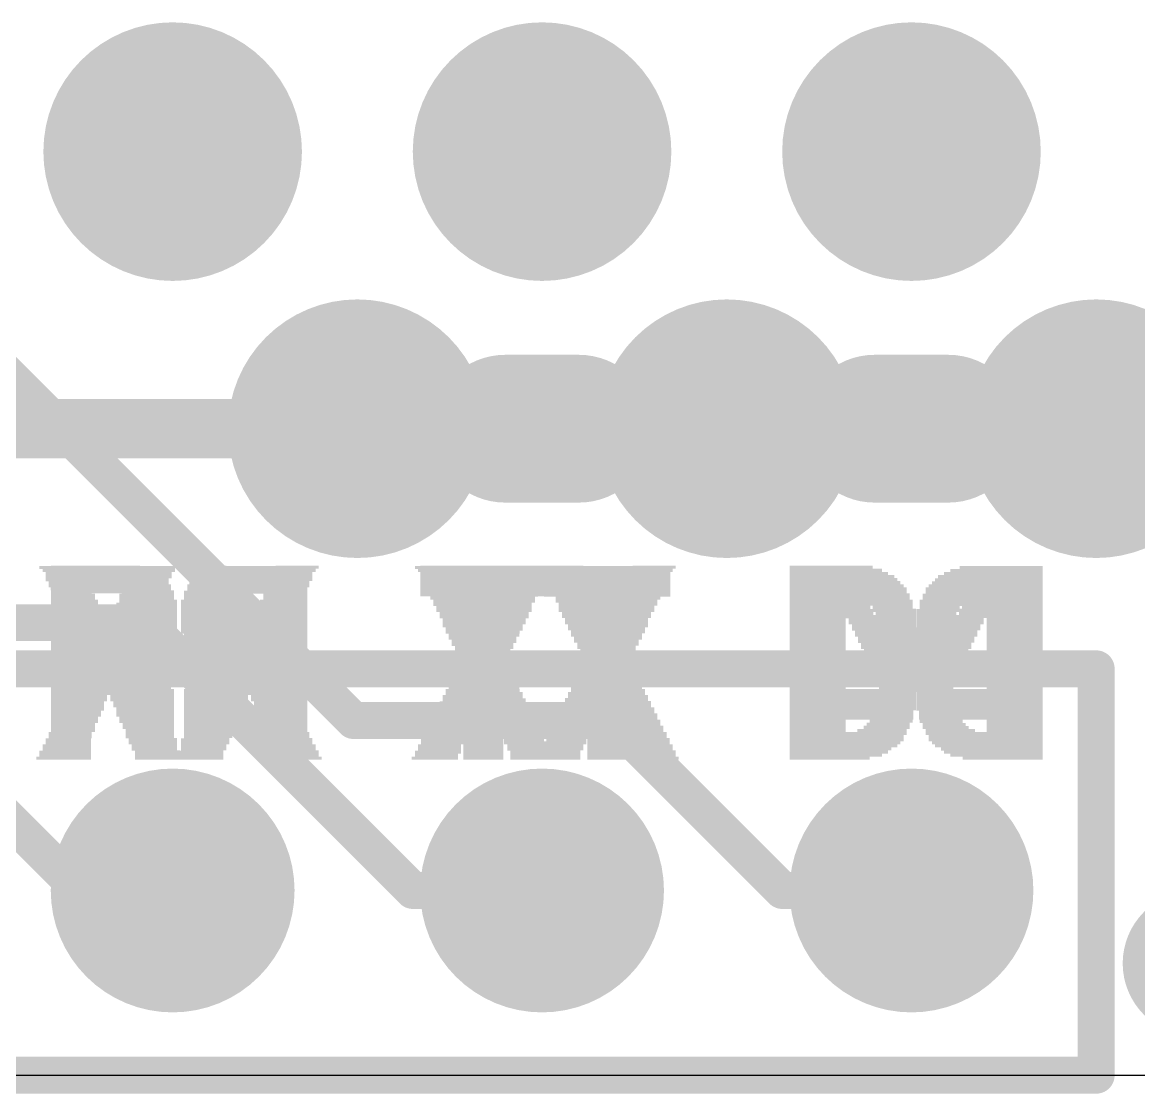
# Model space of a CAD drawing. Extents: x -0.1 to 50.8, y -0.1 to 23.
# Drawn here: x 38.34 to 46.01, y -0.13 to 7.24 of the extents above; entities that cross this region are included whole.
import ezdxf

# ---------------------------------------------------------------- set-up
doc = ezdxf.new("R2010")
doc.units = 0
for name, color, linetype in [('1', 12, 'CONTINUOUS'), ('16', 5, 'CONTINUOUS'), ('17', 110, 'CONTINUOUS'), ('18', 110, 'CONTINUOUS'), ('20', 53, 'CONTINUOUS'), ('200', 40, 'CONTINUOUS'), ('201', 6, 'CONTINUOUS'), ('21', 40, 'CONTINUOUS')]:
    doc.layers.add(name, color=color, linetype=linetype)

# ---------------------------------------------------------------- blocks, each defined once
blk = doc.blocks.new('ROUNDP')
at = {"const_width": 0.5}
blk.add_lwpolyline([(0, -0.25, 1), (0, 0.25, 1), (0, -0.25)], format="xyb", dxfattribs=at)
blk = doc.blocks.new('RECT')
blk.add_solid([(-0.5, -0.5), (0.5, -0.5), (-0.5, 0.5), (0.5, 0.5)])
blk = doc.blocks.new('PIE')
at = {"const_width": 0.5}
blk.add_lwpolyline([(0, -0.25, 1), (0, 0.25, 1), (0, -0.25)], format="xyb", dxfattribs=at)
blk = doc.blocks.new('ROUNDV')
at = {"const_width": 0.5}
blk.add_lwpolyline([(0, -0.25, 1), (0, 0.25, 1), (0, -0.25)], format="xyb", dxfattribs=at)

msp = doc.modelspace()

# ---------------------------------------------------------------- linework, layer by layer
at = {"layer": '1'}
for points, const_width in [([(40.64, 4.445), (38.0365, 4.445)], 0.4064), ([(45.72, 2.794), (38.1, 2.794)], 0.254), ([(45.72, 0), (45.72, 2.794)], 0.254), ([(0, 0), (45.72, 0)], 0.254)]:
    msp.add_lwpolyline(points, dxfattribs=dict(at, const_width=const_width))
for points, const_width in [([(40.64, 4.3434, 1), (40.64, 4.5466)], 0.2032), ([(45.7835, 2.794, 1), (45.6565, 2.794)], 0.127), ([(45.72, 2.7305, 1), (45.72, 2.8575)], 0.127), ([(45.72, -0.0635, 1), (45.72, 0.0635)], 0.127), ([(45.6565, 0, 1), (45.7835, 0)], 0.127)]:
    msp.add_lwpolyline(points, format="xyb", dxfattribs=dict(at, const_width=const_width))
at = {"layer": '16'}
for points, const_width in [([(40.6146, 2.4384), (38.1, 4.953)], 0.254), ([(43.18, 4.445), (40.64, 4.445)], 0.4064), ([(45.72, 4.445), (43.18, 4.445)], 0.4064), ([(37.2628, 3.1115), (39.1809, 3.1115)], 0.254), ([(39.1809, 3.1115), (41.0224, 1.27)], 0.254), ([(37.465, 2.54), (38.735, 1.27)], 0.254), ([(42.394, 2.4384), (40.6146, 2.4384)], 0.254), ([(43.5624, 1.27), (42.394, 2.4384)], 0.254), ([(38.735, 1.27), (39.37, 1.27)], 0.254), ([(41.0224, 1.27), (41.91, 1.27)], 0.254), ([(43.5624, 1.27), (44.45, 1.27)], 0.254)]:
    msp.add_lwpolyline(points, dxfattribs=dict(at, const_width=const_width))
for points, const_width in [([(40.64, 4.5466, 1), (40.64, 4.3434)], 0.2032), ([(43.18, 4.5466, 1), (43.18, 4.3434)], 0.2032), ([(43.18, 4.3434, 1), (43.18, 4.5466)], 0.2032), ([(45.72, 4.3434, 1), (45.72, 4.5466)], 0.2032), ([(39.2258, 3.1564, 1), (39.136, 3.0666)], 0.127), ([(39.1809, 3.048, 1), (39.1809, 3.175)], 0.127), ([(40.6146, 2.5019, 1), (40.6146, 2.3749)], 0.127), ([(40.5697, 2.3935, 1), (40.6595, 2.4833)], 0.127), ([(42.4389, 2.4833, 1), (42.3491, 2.3935)], 0.127), ([(42.394, 2.3749, 1), (42.394, 2.5019)], 0.127), ([(38.735, 1.3335, 1), (38.735, 1.2065)], 0.127), ([(39.37, 1.2065, 1), (39.37, 1.3335)], 0.127), ([(41.0224, 1.3335, 1), (41.0224, 1.2065)], 0.127), ([(41.91, 1.2065, 1), (41.91, 1.3335)], 0.127), ([(43.5624, 1.3335, 1), (43.5624, 1.2065)], 0.127), ([(44.45, 1.2065, 1), (44.45, 1.3335)], 0.127), ([(38.6901, 1.2251, 1), (38.7799, 1.3149)], 0.127), ([(40.9775, 1.2251, 1), (41.0673, 1.3149)], 0.127), ([(43.5175, 1.2251, 1), (43.6073, 1.3149)], 0.127)]:
    msp.add_lwpolyline(points, format="xyb", dxfattribs=dict(at, const_width=const_width))
at = {"layer": '20'}
msp.add_line((2.54, 0), (48.26, 0), dxfattribs=at)
at = {"layer": '21', "const_width": 1.016}
for points in [[(41.656, 4.445), (42.164, 4.445)], [(44.196, 4.445), (44.704, 4.445)]]:
    msp.add_lwpolyline(points, dxfattribs=at)
at = {"layer": '21', "const_width": 0.508}
for points in [[(41.656, 4.699, 1), (41.656, 4.191)], [(42.164, 4.191, 1), (42.164, 4.699)], [(44.196, 4.699, 1), (44.196, 4.191)], [(44.704, 4.191, 1), (44.704, 4.699)]]:
    msp.add_lwpolyline(points, format="xyb", dxfattribs=at)

# ---------------------------------------------------------------- block references
at = {"layer": '1'}
msp.add_blockref('PIE', (46.4022, 0.769), dxfattribs=at)
at = {"layer": '17', "xscale": 1.6764, "yscale": 1.6764, "rotation": 270}
for p in [(39.37, 1.27), (39.37, 1.27), (41.91, 1.27), (41.91, 1.27), (44.45, 1.27), (44.45, 1.27)]:
    msp.add_blockref('ROUNDP', p, dxfattribs=at)
at = {"layer": '18', "xscale": 1.778, "yscale": 1.778}
for p in [(39.37, 6.35), (39.37, 6.35), (41.91, 6.35), (41.91, 6.35), (44.45, 6.35), (44.45, 6.35), (40.64, 4.445), (40.64, 4.445), (43.18, 4.445), (43.18, 4.445), (45.72, 4.445), (45.72, 4.445)]:
    msp.add_blockref('ROUNDV', p, dxfattribs=at)
at = {"layer": '200', "yscale": 0.0212}
for p, xscale in [((38.8393, 3.4924), 0.6138), ((38.871, 3.4712), 0.6773), ((38.8922, 3.45), 0.7196), ((39.5907, 3.4924), 0.2963), ((39.5907, 3.4712), 0.2963), ((39.6118, 3.45), 0.2963), ((40.1939, 3.45), 0.2752), ((40.2045, 3.4712), 0.2963), ((40.2256, 3.4924), 0.2963), ((41.6332, 3.4924), 1.1218), ((41.6332, 3.4712), 1.1218), ((41.6438, 3.45), 1.143), ((42.6597, 3.4712), 0.2963), ((42.6491, 3.45), 0.2752), ((42.6809, 3.4924), 0.2963), ((43.8979, 3.4924), 0.5715), ((43.9508, 3.45), 0.6773), ((43.9297, 3.4712), 0.635), ((45.0726, 3.4712), 0.2963), ((45.0726, 3.45), 0.2963), ((38.9134, 3.4289), 0.762), ((38.9239, 3.4077), 0.7831), ((38.9345, 3.3865), 0.8043), ((39.6118, 3.4289), 0.2963), ((39.633, 3.4077), 0.2963), ((39.633, 3.3865), 0.2963), ((40.1727, 3.3865), 0.2752), ((40.1833, 3.4289), 0.2963), ((40.1833, 3.4077), 0.2963), ((41.6543, 3.4077), 1.1641), ((41.6543, 3.3865), 1.1641), ((41.6438, 3.4289), 1.143), ((42.6385, 3.4289), 0.2963), ((42.6385, 3.4077), 0.2963), ((42.628, 3.3865), 0.2752), ((43.972, 3.4289), 0.7196), ((43.9826, 3.4077), 0.7408), ((43.9932, 3.3865), 0.762), ((45.0514, 3.3865), 0.3387), ((45.062, 3.4289), 0.3175), ((45.062, 3.4077), 0.3175), ((38.9451, 3.3654), 0.8255), ((38.9451, 3.3442), 0.8255), ((38.9557, 3.323), 0.8466), ((38.67, 3.3019), 0.2752), ((39.1991, 3.3019), 0.3598), ((39.6436, 3.3654), 0.2752), ((39.6542, 3.3442), 0.2963), ((39.6647, 3.323), 0.2752), ((39.6753, 3.3019), 0.2963), ((40.1304, 3.3019), 0.2752), ((40.1621, 3.3654), 0.2963), ((40.1516, 3.3442), 0.2752), ((40.1516, 3.323), 0.2752), ((41.5062, 3.3654), 0.8678), ((41.5062, 3.3442), 0.8678), ((41.5062, 3.323), 0.8678), ((41.5062, 3.3019), 0.8678), ((42.0988, 3.3654), 0.2752), ((42.1094, 3.3442), 0.2963), ((42.12, 3.323), 0.2752), ((42.1306, 3.3019), 0.2963), ((42.5856, 3.3019), 0.2752), ((42.6068, 3.3442), 0.2752), ((42.6068, 3.323), 0.2752), ((42.6174, 3.3654), 0.2963), ((44.0037, 3.3654), 0.7831), ((44.0143, 3.3442), 0.8043), ((44.0143, 3.323), 0.8043), ((43.7497, 3.3019), 0.2752), ((44.2577, 3.3019), 0.3598), ((45.0303, 3.323), 0.381), ((45.0303, 3.3019), 0.381), ((45.0409, 3.3442), 0.3598), ((45.0514, 3.3654), 0.3387), ((38.67, 3.2807), 0.2752), ((38.67, 3.2595), 0.2752), ((38.67, 3.2384), 0.2752), ((38.67, 3.2172), 0.2752), ((39.2308, 3.2807), 0.2963), ((39.252, 3.2595), 0.2963), ((39.2626, 3.2384), 0.2752), ((39.2626, 3.2172), 0.2752), ((39.6859, 3.2807), 0.2752), ((39.6859, 3.2595), 0.2752), ((39.7071, 3.2384), 0.2752), ((39.7071, 3.2172), 0.2752), ((40.1092, 3.2595), 0.2752), ((40.1092, 3.2384), 0.2752), ((40.0986, 3.2172), 0.254), ((40.1304, 3.2807), 0.2752), ((41.5062, 3.2807), 0.2752), ((41.5062, 3.2595), 0.2752), ((41.5062, 3.2384), 0.2752), ((41.5062, 3.2172), 0.2752), ((42.1412, 3.2807), 0.2752), ((42.1412, 3.2595), 0.2752), ((42.1623, 3.2384), 0.2752), ((42.1623, 3.2172), 0.2752), ((42.5645, 3.2595), 0.2752), ((42.5645, 3.2384), 0.2752), ((42.5539, 3.2172), 0.254), ((42.5856, 3.2807), 0.2752), ((43.7497, 3.2807), 0.2752), ((43.7497, 3.2595), 0.2752), ((43.7497, 3.2384), 0.2752), ((43.7497, 3.2172), 0.2752), ((44.2789, 3.2807), 0.3175), ((44.3001, 3.2595), 0.3175), ((44.3106, 3.2384), 0.2963), ((44.3212, 3.2172), 0.2752), ((45.0091, 3.2384), 0.4233), ((45.0091, 3.2172), 0.4233), ((45.0197, 3.2807), 0.4022), ((45.0197, 3.2595), 0.4022), ((38.67, 3.196), 0.2752), ((38.67, 3.1749), 0.2752), ((38.67, 3.1537), 0.2752), ((39.2732, 3.196), 0.254), ((39.2732, 3.1749), 0.254), ((39.2732, 3.1537), 0.254), ((39.7177, 3.196), 0.2963), ((39.7282, 3.1749), 0.2752), ((39.7282, 3.1537), 0.2752), ((40.0669, 3.1537), 0.2752), ((40.0881, 3.196), 0.2752), ((40.0775, 3.1749), 0.254), ((41.5062, 3.196), 0.2752), ((41.5062, 3.1749), 0.2752), ((41.5062, 3.1537), 0.2752), ((42.1729, 3.196), 0.2963), ((42.1835, 3.1749), 0.2752), ((42.1835, 3.1537), 0.2752), ((42.5221, 3.1537), 0.2752), ((42.5433, 3.196), 0.2752), ((42.5327, 3.1749), 0.254), ((43.7497, 3.196), 0.2752), ((43.7497, 3.1749), 0.2752), ((43.7497, 3.1537), 0.2752), ((44.3318, 3.196), 0.2963), ((44.3424, 3.1749), 0.2752), ((44.3424, 3.1537), 0.2752), ((44.988, 3.1537), 0.4656), ((44.9985, 3.196), 0.4445), ((44.9985, 3.1749), 0.4445), ((38.67, 3.1325), 0.2752), ((38.67, 3.1114), 0.2752), ((38.67, 3.0902), 0.2752), ((38.67, 3.069), 0.2752), ((39.2732, 3.1325), 0.254), ((39.2732, 3.1114), 0.254), ((39.2732, 3.0902), 0.254), ((39.2732, 3.069), 0.254), ((39.7494, 3.1325), 0.2752), ((39.7494, 3.1114), 0.2752), ((39.76, 3.0902), 0.254), ((39.8976, 3.069), 0.5291), ((40.0457, 3.0902), 0.2752), ((40.0563, 3.1325), 0.254), ((40.0563, 3.1114), 0.254), ((41.5062, 3.1325), 0.2752), ((41.5062, 3.1114), 0.2752), ((41.5062, 3.0902), 0.2752), ((41.5062, 3.069), 0.2752), ((42.2046, 3.1325), 0.2752), ((42.2046, 3.1114), 0.2752), ((42.2152, 3.0902), 0.254), ((42.3528, 3.069), 0.5291), ((42.501, 3.0902), 0.2752), ((42.5115, 3.1325), 0.254), ((42.5115, 3.1114), 0.254), ((43.7497, 3.1325), 0.2752), ((43.7497, 3.1114), 0.2752), ((43.7497, 3.0902), 0.2752), ((43.7497, 3.069), 0.2752), ((44.3424, 3.1325), 0.2752), ((44.3424, 3.1114), 0.2752), ((44.3424, 3.0902), 0.2752), ((44.3636, 3.069), 0.2752), ((44.8186, 3.069), 0.2117), ((44.8398, 3.1114), 0.2117), ((44.8292, 3.0902), 0.1905), ((44.8504, 3.1325), 0.1905), ((45.0938, 3.1325), 0.254), ((45.0938, 3.1114), 0.254), ((45.0938, 3.0902), 0.254), ((45.0938, 3.069), 0.254), ((38.67, 3.0479), 0.2752), ((38.67, 3.0267), 0.2752), ((38.67, 3.0055), 0.2752), ((38.67, 2.9844), 0.2752), ((39.2414, 2.9844), 0.2752), ((39.252, 3.0267), 0.254), ((39.252, 3.0055), 0.254), ((39.2732, 3.0479), 0.254), ((39.9082, 3.0479), 0.508), ((39.8976, 3.0267), 0.4868), ((39.8976, 2.9844), 0.4445), ((39.9082, 3.0055), 0.4656), ((41.5062, 3.0479), 0.2752), ((41.5062, 3.0267), 0.2752), ((41.5062, 3.0055), 0.2752), ((41.5062, 2.9844), 0.2752), ((42.3634, 3.0479), 0.508), ((42.3528, 3.0267), 0.4868), ((42.3528, 2.9844), 0.4445), ((42.3634, 3.0055), 0.4656), ((43.7497, 3.0479), 0.2752), ((43.7497, 3.0267), 0.2752), ((43.7497, 3.0055), 0.2752), ((43.7497, 2.9844), 0.2752), ((44.3636, 3.0479), 0.2752), ((44.3636, 3.0267), 0.2752), ((44.3636, 3.0055), 0.2752), ((44.3636, 2.9844), 0.2752), ((44.7763, 3.0055), 0.2117), ((44.7763, 2.9844), 0.2117), ((44.7975, 3.0267), 0.2117), ((44.808, 3.0479), 0.1905), ((45.0938, 3.0479), 0.254), ((45.0938, 3.0267), 0.254), ((45.0938, 3.0055), 0.254), ((45.0938, 2.9844), 0.254), ((38.67, 2.9632), 0.2752), ((38.67, 2.942), 0.2752), ((38.67, 2.9209), 0.2752), ((39.1779, 2.9209), 0.3175), ((39.2097, 2.942), 0.2963), ((39.2308, 2.9632), 0.254), ((39.8976, 2.942), 0.4022), ((39.9082, 2.9632), 0.4233), ((39.9082, 2.9209), 0.381), ((41.5062, 2.9632), 0.2752), ((41.5062, 2.942), 0.2752), ((41.5062, 2.9209), 0.2752), ((42.3634, 2.9632), 0.4233), ((42.3528, 2.942), 0.4022), ((42.3634, 2.9209), 0.381), ((43.7497, 2.9632), 0.2752), ((43.7497, 2.942), 0.2752), ((43.7497, 2.9209), 0.2752), ((44.3636, 2.9632), 0.2752), ((44.3636, 2.942), 0.2752), ((44.3636, 2.9209), 0.2752), ((44.734, 2.9209), 0.2117), ((44.7551, 2.9632), 0.2117), ((44.7551, 2.942), 0.2117), ((45.0938, 2.9632), 0.254), ((45.0938, 2.942), 0.254), ((45.0938, 2.9209), 0.254), ((38.9239, 2.8997), 0.7831), ((38.9134, 2.8786), 0.762), ((38.9028, 2.8574), 0.7408), ((38.8816, 2.8362), 0.6985), ((39.8976, 2.8997), 0.3598), ((39.8976, 2.8786), 0.3598), ((39.8976, 2.8574), 0.3175), ((39.8976, 2.8362), 0.3175), ((41.5062, 2.8997), 0.2752), ((41.5062, 2.8786), 0.2752), ((41.5062, 2.8574), 0.2752), ((41.5062, 2.8362), 0.2752), ((42.3528, 2.8997), 0.3598), ((42.3528, 2.8786), 0.3598), ((42.3528, 2.8574), 0.3175), ((42.3528, 2.8362), 0.3175), ((43.7497, 2.8997), 0.2752), ((43.7497, 2.8786), 0.2752), ((43.7497, 2.8574), 0.2752), ((43.7497, 2.8362), 0.2752), ((44.3636, 2.8997), 0.2752), ((44.3636, 2.8786), 0.2752), ((44.3636, 2.8574), 0.2752), ((44.3636, 2.8362), 0.2752), ((44.6916, 2.8362), 0.2117), ((44.7128, 2.8786), 0.2117), ((44.7128, 2.8574), 0.2117), ((44.734, 2.8997), 0.2117), ((45.0938, 2.8997), 0.254), ((45.0938, 2.8786), 0.254), ((45.0938, 2.8574), 0.254), ((45.0938, 2.8362), 0.254), ((38.8604, 2.8151), 0.6561), ((38.8922, 2.7939), 0.7196), ((38.9134, 2.7727), 0.762), ((39.8976, 2.7939), 0.3598), ((39.9082, 2.7727), 0.381), ((39.9082, 2.8151), 0.3387), ((41.5062, 2.8151), 0.2752), ((41.5062, 2.7939), 0.2752), ((41.5062, 2.7727), 0.2752), ((42.3528, 2.7939), 0.3598), ((42.3634, 2.7727), 0.381), ((42.3634, 2.8151), 0.3387), ((43.7497, 2.8151), 0.2752), ((43.7497, 2.7939), 0.2752), ((43.7497, 2.7727), 0.2752), ((44.3636, 2.8151), 0.2752), ((44.3636, 2.7939), 0.2752), ((44.3636, 2.7727), 0.2752), ((44.6705, 2.7939), 0.2117), ((44.6705, 2.7727), 0.2117), ((44.6916, 2.8151), 0.2117), ((45.0938, 2.8151), 0.254), ((45.0938, 2.7939), 0.254), ((45.0938, 2.7727), 0.254), ((38.9239, 2.7516), 0.7831), ((38.9345, 2.7304), 0.8043), ((38.67, 2.7092), 0.2752), ((38.67, 2.6881), 0.2752), ((39.1991, 2.7092), 0.3175), ((39.2097, 2.6881), 0.2963), ((39.8976, 2.7092), 0.4445), ((39.9082, 2.6881), 0.4656), ((39.8976, 2.7516), 0.4022), ((39.9082, 2.7304), 0.4233), ((41.5062, 2.7516), 0.2752), ((41.5062, 2.7304), 0.2752), ((41.5062, 2.7092), 0.2752), ((41.5062, 2.6881), 0.2752), ((42.3528, 2.7092), 0.4445), ((42.3634, 2.6881), 0.4656), ((42.3528, 2.7516), 0.4022), ((42.3634, 2.7304), 0.4233), ((43.7497, 2.7516), 0.2752), ((43.7497, 2.7304), 0.2752), ((43.7497, 2.7092), 0.2752), ((43.7497, 2.6881), 0.2752), ((44.3636, 2.7516), 0.2752), ((44.3636, 2.7304), 0.2752), ((44.3636, 2.7092), 0.2752), ((44.4694, 2.6881), 0.4868), ((44.6281, 2.7092), 0.2117), ((44.6493, 2.7516), 0.2117), ((44.6387, 2.7304), 0.1905), ((45.0938, 2.7516), 0.254), ((45.0938, 2.7304), 0.254), ((45.0938, 2.7092), 0.254), ((45.0938, 2.6881), 0.254), ((38.67, 2.6669), 0.2752), ((38.67, 2.6457), 0.2752), ((38.67, 2.6246), 0.2752), ((38.67, 2.6034), 0.2752), ((39.2203, 2.6669), 0.2752), ((39.2414, 2.6457), 0.2752), ((39.2414, 2.6246), 0.2752), ((39.252, 2.6034), 0.254), ((39.8976, 2.6246), 0.5291), ((39.76, 2.6034), 0.254), ((39.8976, 2.6669), 0.4868), ((39.9082, 2.6457), 0.508), ((40.0457, 2.6034), 0.2752), ((41.5062, 2.6669), 0.2752), ((41.5062, 2.6457), 0.2752), ((41.5062, 2.6246), 0.2752), ((41.5062, 2.6034), 0.2752), ((42.2152, 2.6034), 0.254), ((42.3528, 2.6246), 0.5291), ((42.3528, 2.6669), 0.4868), ((42.3634, 2.6457), 0.508), ((42.501, 2.6034), 0.2752), ((43.7497, 2.6669), 0.2752), ((43.7497, 2.6457), 0.2752), ((43.7497, 2.6246), 0.2752), ((43.7497, 2.6034), 0.2752), ((44.4694, 2.6669), 0.4868), ((44.7869, 2.6457), 1.1218), ((44.353, 2.6246), 0.254), ((44.353, 2.6034), 0.254), ((44.9245, 2.6246), 0.8466), ((44.9245, 2.6034), 0.8466), ((45.0938, 2.6669), 0.254), ((38.67, 2.5822), 0.2752), ((38.67, 2.5611), 0.2752), ((38.67, 2.5399), 0.2752), ((39.252, 2.5822), 0.254), ((39.252, 2.5611), 0.254), ((39.252, 2.5399), 0.254), ((39.7282, 2.5399), 0.2752), ((39.7494, 2.5822), 0.2752), ((39.7388, 2.5611), 0.254), ((40.0457, 2.5822), 0.2752), ((40.0669, 2.5611), 0.2752), ((40.0669, 2.5399), 0.2752), ((41.5062, 2.5822), 0.2752), ((41.5062, 2.5611), 0.2752), ((41.5062, 2.5399), 0.2752), ((42.1835, 2.5399), 0.2752), ((42.2046, 2.5822), 0.2752), ((42.1941, 2.5611), 0.254), ((42.501, 2.5822), 0.2752), ((42.5221, 2.5611), 0.2752), ((42.5221, 2.5399), 0.2752), ((43.7497, 2.5822), 0.2752), ((43.7497, 2.5611), 0.2752), ((43.7497, 2.5399), 0.2752), ((44.3424, 2.5822), 0.2752), ((44.3424, 2.5611), 0.2752), ((44.3424, 2.5399), 0.2752), ((44.9245, 2.5822), 0.8466), ((44.9245, 2.5611), 0.8466), ((44.9245, 2.5399), 0.8466), ((38.67, 2.5187), 0.2752), ((38.67, 2.4976), 0.2752), ((38.67, 2.4764), 0.2752), ((38.67, 2.4552), 0.2752), ((39.252, 2.5187), 0.254), ((39.252, 2.4976), 0.254), ((39.252, 2.4764), 0.254), ((39.252, 2.4552), 0.254), ((39.6859, 2.4552), 0.2752), ((39.7071, 2.4976), 0.2752), ((39.7071, 2.4764), 0.2752), ((39.7177, 2.5187), 0.254), ((40.0775, 2.5187), 0.2963), ((40.0986, 2.4764), 0.2963), ((40.0881, 2.4976), 0.2752), ((40.1092, 2.4552), 0.2752), ((41.5062, 2.5187), 0.2752), ((41.5062, 2.4976), 0.2752), ((41.5062, 2.4764), 0.2752), ((41.5062, 2.4552), 0.2752), ((42.1412, 2.4552), 0.2752), ((42.1623, 2.4976), 0.2752), ((42.1623, 2.4764), 0.2752), ((42.1729, 2.5187), 0.254), ((42.5327, 2.5187), 0.2963), ((42.5433, 2.4976), 0.2752), ((42.5539, 2.4764), 0.2963), ((42.5645, 2.4552), 0.2752), ((43.7497, 2.5187), 0.2752), ((43.7497, 2.4976), 0.2752), ((43.7497, 2.4764), 0.2752), ((43.7497, 2.4552), 0.2752), ((44.3212, 2.4764), 0.2752), ((44.3212, 2.4552), 0.2752), ((44.3424, 2.5187), 0.2752), ((44.3318, 2.4976), 0.254), ((44.9245, 2.5187), 0.8466), ((44.9245, 2.4976), 0.8466), ((44.9245, 2.4764), 0.8466), ((44.9245, 2.4552), 0.8466), ((38.67, 2.4341), 0.2752), ((38.67, 2.4129), 0.2752), ((38.67, 2.3917), 0.2752), ((38.67, 2.3706), 0.2752), ((39.252, 2.4341), 0.254), ((39.252, 2.4129), 0.254), ((39.252, 2.3917), 0.254), ((39.252, 2.3706), 0.254), ((39.6436, 2.3706), 0.2752), ((39.6647, 2.4129), 0.2752), ((39.6647, 2.3917), 0.2752), ((39.6859, 2.4341), 0.2752), ((40.1198, 2.4341), 0.2963), ((40.1304, 2.4129), 0.2752), ((40.141, 2.3917), 0.2963), ((40.141, 2.3706), 0.2963), ((41.5062, 2.4341), 0.2752), ((41.5062, 2.4129), 0.2752), ((41.5062, 2.3917), 0.2752), ((41.5062, 2.3706), 0.2752), ((42.0988, 2.3706), 0.2752), ((42.12, 2.4129), 0.2752), ((42.12, 2.3917), 0.2752), ((42.1412, 2.4341), 0.2752), ((42.575, 2.4341), 0.2963), ((42.5856, 2.4129), 0.2752), ((42.5962, 2.3917), 0.2963), ((42.5962, 2.3706), 0.2963), ((43.7497, 2.4341), 0.2752), ((43.7497, 2.4129), 0.2752), ((43.7497, 2.3917), 0.2752), ((43.7497, 2.3706), 0.2752), ((44.2471, 2.3706), 0.3387), ((44.2789, 2.3917), 0.3175), ((44.2895, 2.4129), 0.2963), ((44.3106, 2.4341), 0.2963), ((45.0938, 2.4341), 0.254), ((45.0938, 2.4129), 0.254), ((45.0938, 2.3917), 0.254), ((45.0938, 2.3706), 0.254), ((38.67, 2.3494), 0.2752), ((38.67, 2.3282), 0.2752), ((38.67, 2.3071), 0.2752), ((39.252, 2.3494), 0.254), ((39.252, 2.3282), 0.254), ((39.2626, 2.3071), 0.2752), ((39.6224, 2.3071), 0.2752), ((39.633, 2.3282), 0.2963), ((39.6436, 2.3494), 0.2752), ((40.1621, 2.3494), 0.2963), ((40.1621, 2.3282), 0.2963), ((40.1833, 2.3071), 0.2963), ((41.5062, 2.3494), 0.2752), ((41.5062, 2.3282), 0.2752), ((41.5062, 2.3071), 0.2752), ((42.0882, 2.3282), 0.2963), ((42.0777, 2.3071), 0.2752), ((42.0988, 2.3494), 0.2752), ((42.6174, 2.3494), 0.2963), ((42.6174, 2.3282), 0.2963), ((42.6385, 2.3071), 0.2963), ((44.0143, 2.3494), 0.8043), ((44.0037, 2.3282), 0.7831), ((44.0037, 2.3071), 0.7831), ((45.0938, 2.3494), 0.254), ((45.0938, 2.3282), 0.254), ((45.0938, 2.3071), 0.254), ((38.67, 2.2859), 0.2752), ((38.67, 2.2647), 0.2752), ((38.67, 2.2436), 0.2752), ((38.67, 2.2224), 0.2752), ((39.2626, 2.2859), 0.2752), ((39.2626, 2.2647), 0.2752), ((39.2732, 2.2436), 0.254), ((39.2838, 2.2224), 0.2752), ((39.5907, 2.2436), 0.2963), ((39.5801, 2.2224), 0.2752), ((39.6118, 2.2859), 0.2963), ((39.6013, 2.2647), 0.2752), ((40.1833, 2.2859), 0.2963), ((40.2045, 2.2647), 0.2963), ((40.2045, 2.2436), 0.2963), ((40.2151, 2.2224), 0.3175), ((41.5062, 2.2859), 0.2752), ((41.5062, 2.2647), 0.2752), ((41.5062, 2.2436), 0.2752), ((41.5062, 2.2224), 0.2752), ((42.0353, 2.2224), 0.2752), ((42.0459, 2.2436), 0.2963), ((42.0565, 2.2647), 0.2752), ((42.0671, 2.2859), 0.2963), ((42.6385, 2.2859), 0.2963), ((42.6597, 2.2647), 0.2963), ((42.6597, 2.2436), 0.2963), ((42.6703, 2.2224), 0.3175), ((43.9614, 2.2436), 0.6985), ((43.9508, 2.2224), 0.6773), ((43.9932, 2.2859), 0.762), ((43.9826, 2.2647), 0.7408), ((45.0938, 2.2859), 0.254), ((45.0938, 2.2647), 0.254), ((45.0938, 2.2436), 0.254), ((45.0938, 2.2224), 0.254), ((38.67, 2.2012), 0.2752), ((38.67, 2.1801), 0.2752), ((39.4319, 2.2012), 0.5715), ((39.4425, 2.1801), 0.5503), ((40.2256, 2.2012), 0.2963), ((40.2362, 2.1801), 0.3175), ((41.5062, 2.2012), 0.2752), ((41.5062, 2.1801), 0.2752), ((42.0247, 2.2012), 0.2963), ((42.0247, 2.1801), 0.2963), ((42.6809, 2.2012), 0.2963), ((42.6915, 2.1801), 0.3175), ((43.8873, 2.1801), 0.5503), ((43.9297, 2.2012), 0.635), ((45.0938, 2.2012), 0.254), ((45.0938, 2.1801), 0.254)]:
    msp.add_blockref('RECT', p, dxfattribs=dict(at, xscale=xscale))
at = {"layer": '201', "yscale": 0.0212, "rotation": 180}
for p, xscale in [((43.1831, 4.7818), 5.0991), ((43.1831, 4.7606), 5.0991), ((43.1831, 4.7394), 5.0991), ((43.1831, 4.7183), 5.0991), ((43.1831, 4.6971), 5.0991), ((43.1831, 4.676), 5.0991), ((43.1831, 4.6548), 5.0991), ((43.1831, 4.6336), 5.0991), ((43.1831, 4.6125), 5.0991), ((43.1831, 4.5913), 5.0991), ((43.1831, 4.5702), 5.0991), ((43.1831, 4.549), 5.0991), ((43.1831, 4.5279), 5.0991), ((43.1831, 4.5067), 5.0991), ((43.1831, 4.4855), 5.0991), ((43.1831, 4.4644), 5.0991), ((43.1831, 4.4432), 5.0991), ((43.1831, 4.4221), 5.0991), ((43.1831, 4.4009), 5.0991), ((43.1831, 4.3797), 5.0991), ((43.1831, 4.3586), 5.0991), ((43.1831, 4.3374), 5.0991), ((43.1831, 4.3163), 5.0991), ((43.1831, 4.2951), 5.0991), ((43.1831, 4.274), 5.0991), ((43.1831, 4.2528), 5.0991), ((43.1831, 4.2316), 5.0991), ((43.1831, 4.2105), 5.0991), ((43.1831, 4.1893), 5.0991), ((43.1831, 4.1682), 5.0991), ((43.1831, 4.147), 5.0991), ((43.1831, 4.1258), 5.0991), ((43.1831, 4.1047), 5.0991), ((43.1831, 4.0835), 5.0991), ((43.1831, 4.0624), 5.0991), ((38.6023, 3.4911), 0.2962), ((38.6235, 3.4699), 0.2962), ((38.634, 3.4488), 0.2751), ((39.2159, 3.4488), 0.2962), ((39.237, 3.4911), 0.2962), ((39.237, 3.4699), 0.2962), ((39.9353, 3.4488), 0.7194), ((39.9564, 3.4699), 0.6771), ((39.9882, 3.4911), 0.6136), ((41.1836, 3.4911), 0.2962), ((41.2048, 3.4699), 0.2962), ((41.2153, 3.4488), 0.2751), ((42.2204, 3.4488), 1.1425), ((42.2309, 3.4911), 1.1214), ((42.2309, 3.4699), 1.1214), ((43.8919, 3.4699), 0.2962), ((43.8919, 3.4488), 0.2962), ((45.0132, 3.4488), 0.6771), ((45.0344, 3.4699), 0.6347), ((45.0661, 3.4911), 0.5713), ((38.6446, 3.4276), 0.2962), ((38.6446, 3.4065), 0.2962), ((38.6552, 3.3853), 0.2751), ((39.1947, 3.4065), 0.2962), ((39.1947, 3.3853), 0.2962), ((39.2159, 3.4276), 0.2962), ((39.8929, 3.3853), 0.804), ((39.9035, 3.4065), 0.7829), ((39.9141, 3.4276), 0.7617), ((41.2259, 3.4276), 0.2962), ((41.2259, 3.4065), 0.2962), ((41.2365, 3.3853), 0.2751), ((42.2098, 3.4065), 1.1637), ((42.2098, 3.3853), 1.1637), ((42.2204, 3.4276), 1.1425), ((43.9024, 3.4276), 0.3174), ((43.9024, 3.4065), 0.3174), ((43.913, 3.3853), 0.3385), ((44.9709, 3.3853), 0.7617), ((44.9815, 3.4065), 0.7405), ((44.9921, 3.4276), 0.7194), ((38.6658, 3.3642), 0.2962), ((38.6764, 3.343), 0.2751), ((38.6764, 3.3218), 0.2751), ((38.6975, 3.3007), 0.2751), ((39.1524, 3.3007), 0.2962), ((39.163, 3.3218), 0.2751), ((39.1736, 3.343), 0.2962), ((39.1841, 3.3642), 0.2751), ((39.8718, 3.3218), 0.8463), ((39.6285, 3.3007), 0.3597), ((39.8824, 3.3642), 0.8252), ((39.8824, 3.343), 0.8252), ((40.1574, 3.3007), 0.2751), ((41.2471, 3.3642), 0.2962), ((41.2577, 3.343), 0.2751), ((41.2577, 3.3218), 0.2751), ((41.2788, 3.3007), 0.2751), ((41.7337, 3.3007), 0.2962), ((41.7549, 3.343), 0.2962), ((41.7443, 3.3218), 0.2751), ((41.7655, 3.3642), 0.2751), ((42.3579, 3.3642), 0.8675), ((42.3579, 3.343), 0.8675), ((42.3579, 3.3218), 0.8675), ((42.3579, 3.3007), 0.8675), ((43.913, 3.3642), 0.3385), ((43.9236, 3.343), 0.3597), ((43.9342, 3.3218), 0.3808), ((43.9342, 3.3007), 0.3808), ((44.7064, 3.3007), 0.3597), ((44.9498, 3.343), 0.804), ((44.9498, 3.3218), 0.804), ((44.9603, 3.3642), 0.7829), ((45.2142, 3.3007), 0.2751), ((38.6975, 3.2795), 0.2751), ((38.7187, 3.2584), 0.2751), ((38.7187, 3.2372), 0.2751), ((38.7292, 3.216), 0.2539), ((39.1207, 3.2372), 0.2751), ((39.1207, 3.216), 0.2751), ((39.1418, 3.2795), 0.2751), ((39.1418, 3.2584), 0.2751), ((39.5756, 3.2584), 0.2962), ((39.565, 3.2372), 0.2751), ((39.565, 3.216), 0.2751), ((39.5967, 3.2795), 0.2962), ((40.1574, 3.2795), 0.2751), ((40.1574, 3.2584), 0.2751), ((40.1574, 3.2372), 0.2751), ((40.1574, 3.216), 0.2751), ((41.2788, 3.2795), 0.2751), ((41.3, 3.2584), 0.2751), ((41.3, 3.2372), 0.2751), ((41.3105, 3.216), 0.2539), ((41.702, 3.2372), 0.2751), ((41.702, 3.216), 0.2751), ((41.7231, 3.2795), 0.2751), ((41.7231, 3.2584), 0.2751), ((42.3579, 3.2795), 0.2751), ((42.3579, 3.2584), 0.2751), ((42.3579, 3.2372), 0.2751), ((42.3579, 3.216), 0.2751), ((43.9447, 3.2795), 0.402), ((43.9447, 3.2584), 0.402), ((43.9553, 3.2372), 0.4232), ((43.9553, 3.216), 0.4232), ((44.6641, 3.2584), 0.3174), ((44.6535, 3.2372), 0.2962), ((44.643, 3.216), 0.2751), ((44.6853, 3.2795), 0.3174), ((45.2142, 3.2795), 0.2751), ((45.2142, 3.2584), 0.2751), ((45.2142, 3.2372), 0.2751), ((45.2142, 3.216), 0.2751), ((38.7398, 3.1949), 0.2751), ((38.7504, 3.1737), 0.2539), ((38.761, 3.1526), 0.2751), ((39.1101, 3.1949), 0.2962), ((39.0995, 3.1737), 0.2751), ((39.0995, 3.1526), 0.2751), ((39.5544, 3.1949), 0.2539), ((39.5544, 3.1737), 0.2539), ((39.5544, 3.1526), 0.2539), ((40.1574, 3.1949), 0.2751), ((40.1574, 3.1737), 0.2751), ((40.1574, 3.1526), 0.2751), ((41.3211, 3.1949), 0.2751), ((41.3317, 3.1737), 0.2539), ((41.3423, 3.1526), 0.2751), ((41.6914, 3.1949), 0.2962), ((41.6808, 3.1737), 0.2751), ((41.6808, 3.1526), 0.2751), ((42.3579, 3.1949), 0.2751), ((42.3579, 3.1737), 0.2751), ((42.3579, 3.1526), 0.2751), ((43.9659, 3.1949), 0.4443), ((43.9659, 3.1737), 0.4443), ((43.9765, 3.1526), 0.4655), ((44.6324, 3.1949), 0.2962), ((44.6218, 3.1737), 0.2751), ((44.6218, 3.1526), 0.2751), ((45.2142, 3.1949), 0.2751), ((45.2142, 3.1737), 0.2751), ((45.2142, 3.1526), 0.2751), ((38.7716, 3.1314), 0.2539), ((38.7716, 3.1103), 0.2539), ((38.7821, 3.0891), 0.2751), ((38.9303, 3.0679), 0.529), ((39.0678, 3.0891), 0.2539), ((39.0784, 3.1314), 0.2751), ((39.0784, 3.1103), 0.2751), ((39.5544, 3.1314), 0.2539), ((39.5544, 3.1103), 0.2539), ((39.5544, 3.0891), 0.2539), ((39.5544, 3.0679), 0.2539), ((40.1574, 3.1314), 0.2751), ((40.1574, 3.1103), 0.2751), ((40.1574, 3.0891), 0.2751), ((40.1574, 3.0679), 0.2751), ((41.3529, 3.1314), 0.2539), ((41.3529, 3.1103), 0.2539), ((41.3634, 3.0891), 0.2751), ((41.5115, 3.0679), 0.529), ((41.6491, 3.0891), 0.2539), ((41.6597, 3.1314), 0.2751), ((41.6597, 3.1103), 0.2751), ((42.3579, 3.1314), 0.2751), ((42.3579, 3.1103), 0.2751), ((42.3579, 3.0891), 0.2751), ((42.3579, 3.0679), 0.2751), ((43.8707, 3.1314), 0.2539), ((43.8707, 3.1103), 0.2539), ((43.8707, 3.0891), 0.2539), ((43.8707, 3.0679), 0.2539), ((44.114, 3.1314), 0.1904), ((44.1246, 3.1103), 0.2116), ((44.1457, 3.0679), 0.2116), ((44.1352, 3.0891), 0.1904), ((44.6006, 3.0679), 0.2751), ((44.6218, 3.1314), 0.2751), ((44.6218, 3.1103), 0.2751), ((44.6218, 3.0891), 0.2751), ((45.2142, 3.1314), 0.2751), ((45.2142, 3.1103), 0.2751), ((45.2142, 3.0891), 0.2751), ((45.2142, 3.0679), 0.2751), ((38.9197, 3.0468), 0.5078), ((38.9197, 3.0045), 0.4655), ((38.9303, 3.0256), 0.4866), ((38.9303, 2.9833), 0.4443), ((39.5544, 3.0468), 0.2539), ((39.5756, 3.0256), 0.2539), ((39.5756, 3.0045), 0.2539), ((39.5862, 2.9833), 0.2751), ((40.1574, 3.0468), 0.2751), ((40.1574, 3.0256), 0.2751), ((40.1574, 3.0045), 0.2751), ((40.1574, 2.9833), 0.2751), ((41.501, 3.0468), 0.5078), ((41.5115, 3.0256), 0.4866), ((41.501, 3.0045), 0.4655), ((41.5116, 2.9833), 0.4443), ((42.3579, 3.0468), 0.2751), ((42.3579, 3.0256), 0.2751), ((42.3579, 3.0045), 0.2751), ((42.3579, 2.9833), 0.2751), ((43.8707, 3.0468), 0.2539), ((43.8707, 3.0256), 0.2539), ((43.8707, 3.0045), 0.2539), ((43.8707, 2.9833), 0.2539), ((44.1563, 3.0468), 0.1904), ((44.1669, 3.0256), 0.2116), ((44.1881, 3.0045), 0.2116), ((44.1881, 2.9833), 0.2116), ((44.6006, 3.0468), 0.2751), ((44.6006, 3.0256), 0.2751), ((44.6006, 3.0045), 0.2751), ((44.6006, 2.9833), 0.2751), ((45.2142, 3.0468), 0.2751), ((45.2142, 3.0256), 0.2751), ((45.2142, 3.0045), 0.2751), ((45.2142, 2.9833), 0.2751), ((38.9197, 2.9621), 0.4232), ((38.9303, 2.941), 0.402), ((38.9197, 2.9198), 0.3808), ((39.5967, 2.9621), 0.2539), ((39.6179, 2.941), 0.2962), ((39.6496, 2.9198), 0.3174), ((40.1574, 2.9621), 0.2751), ((40.1574, 2.941), 0.2751), ((40.1574, 2.9198), 0.2751), ((41.501, 2.9621), 0.4232), ((41.5115, 2.941), 0.402), ((41.501, 2.9198), 0.3808), ((42.3579, 2.9621), 0.2751), ((42.3579, 2.941), 0.2751), ((42.3579, 2.9198), 0.2751), ((43.8707, 2.9621), 0.2539), ((43.8707, 2.941), 0.2539), ((43.8707, 2.9198), 0.2539), ((44.2092, 2.9621), 0.2116), ((44.2092, 2.941), 0.2116), ((44.2304, 2.9198), 0.2116), ((44.6006, 2.9621), 0.2751), ((44.6006, 2.941), 0.2751), ((44.6006, 2.9198), 0.2751), ((45.2142, 2.9621), 0.2751), ((45.2142, 2.941), 0.2751), ((45.2142, 2.9198), 0.2751), ((38.9303, 2.8987), 0.3597), ((38.9303, 2.8775), 0.3597), ((38.9303, 2.8564), 0.3174), ((38.9303, 2.8352), 0.3174), ((39.9035, 2.8987), 0.7829), ((39.9141, 2.8775), 0.7617), ((39.9247, 2.8564), 0.7405), ((39.9458, 2.8352), 0.6982), ((41.5115, 2.8987), 0.3597), ((41.5115, 2.8775), 0.3597), ((41.5115, 2.8564), 0.3174), ((41.5115, 2.8352), 0.3174), ((42.3579, 2.8987), 0.2751), ((42.3579, 2.8775), 0.2751), ((42.3579, 2.8564), 0.2751), ((42.3579, 2.8352), 0.2751), ((43.8707, 2.8987), 0.2539), ((43.8707, 2.8775), 0.2539), ((43.8707, 2.8564), 0.2539), ((43.8707, 2.8352), 0.2539), ((44.2304, 2.8987), 0.2116), ((44.2515, 2.8775), 0.2116), ((44.2515, 2.8564), 0.2116), ((44.2727, 2.8352), 0.2116), ((44.6006, 2.8987), 0.2751), ((44.6006, 2.8775), 0.2751), ((44.6006, 2.8564), 0.2751), ((44.6006, 2.8352), 0.2751), ((45.2142, 2.8987), 0.2751), ((45.2142, 2.8775), 0.2751), ((45.2142, 2.8564), 0.2751), ((45.2142, 2.8352), 0.2751), ((38.9197, 2.7717), 0.3808), ((38.9197, 2.814), 0.3385), ((38.9303, 2.7929), 0.3597), ((39.9141, 2.7717), 0.7617), ((39.9353, 2.7929), 0.7194), ((39.967, 2.814), 0.6559), ((41.501, 2.7717), 0.3808), ((41.5115, 2.7929), 0.3597), ((41.501, 2.814), 0.3385), ((42.3579, 2.814), 0.2751), ((42.3579, 2.7929), 0.2751), ((42.3579, 2.7717), 0.2751), ((43.8707, 2.814), 0.2539), ((43.8707, 2.7929), 0.2539), ((43.8707, 2.7717), 0.2539), ((44.2727, 2.814), 0.2116), ((44.2939, 2.7929), 0.2116), ((44.2939, 2.7717), 0.2116), ((44.6006, 2.814), 0.2751), ((44.6006, 2.7929), 0.2751), ((44.6006, 2.7717), 0.2751), ((45.2142, 2.814), 0.2751), ((45.2142, 2.7929), 0.2751), ((45.2142, 2.7717), 0.2751), ((38.9197, 2.6871), 0.4655), ((38.9197, 2.7294), 0.4232), ((38.9303, 2.7083), 0.4443), ((38.9303, 2.7506), 0.402), ((39.6285, 2.7083), 0.3174), ((39.6179, 2.6871), 0.2962), ((39.8929, 2.7294), 0.804), ((39.9035, 2.7506), 0.7829), ((40.1574, 2.7083), 0.2751), ((40.1574, 2.6871), 0.2751), ((41.501, 2.6871), 0.4655), ((41.501, 2.7294), 0.4232), ((41.5116, 2.7083), 0.4443), ((41.5115, 2.7506), 0.402), ((42.3579, 2.7506), 0.2751), ((42.3579, 2.7294), 0.2751), ((42.3579, 2.7083), 0.2751), ((42.3579, 2.6871), 0.2751), ((43.8707, 2.7506), 0.2539), ((43.8707, 2.7294), 0.2539), ((43.8707, 2.7083), 0.2539), ((43.8707, 2.6871), 0.2539), ((44.315, 2.7506), 0.2116), ((44.3256, 2.7294), 0.1904), ((44.3362, 2.7083), 0.2116), ((44.4949, 2.6871), 0.4866), ((44.6006, 2.7506), 0.2751), ((44.6006, 2.7294), 0.2751), ((44.6006, 2.7083), 0.2751), ((45.2142, 2.7506), 0.2751), ((45.2142, 2.7294), 0.2751), ((45.2142, 2.7083), 0.2751), ((45.2142, 2.6871), 0.2751), ((38.7821, 2.6025), 0.2751), ((38.9197, 2.6448), 0.5078), ((38.9303, 2.6236), 0.529), ((38.9303, 2.6659), 0.4866), ((39.0678, 2.6025), 0.2539), ((39.5862, 2.6448), 0.2751), ((39.5862, 2.6236), 0.2751), ((39.5756, 2.6025), 0.2539), ((39.6073, 2.6659), 0.2751), ((40.1574, 2.6659), 0.2751), ((40.1574, 2.6448), 0.2751), ((40.1574, 2.6236), 0.2751), ((40.1574, 2.6025), 0.2751), ((41.3634, 2.6025), 0.2751), ((41.5115, 2.6236), 0.529), ((41.501, 2.6448), 0.5078), ((41.5115, 2.6659), 0.4866), ((41.6491, 2.6025), 0.2539), ((42.3579, 2.6659), 0.2751), ((42.3579, 2.6448), 0.2751), ((42.3579, 2.6236), 0.2751), ((42.3579, 2.6025), 0.2751), ((44.1775, 2.6448), 1.1214), ((44.04, 2.6236), 0.8463), ((44.04, 2.6025), 0.8463), ((43.8707, 2.6659), 0.2539), ((44.4949, 2.6659), 0.4866), ((44.6112, 2.6236), 0.2539), ((44.6112, 2.6025), 0.2539), ((45.2142, 2.6659), 0.2751), ((45.2142, 2.6448), 0.2751), ((45.2142, 2.6236), 0.2751), ((45.2142, 2.6025), 0.2751), ((38.761, 2.5601), 0.2751), ((38.761, 2.539), 0.2751), ((38.7821, 2.5813), 0.2751), ((39.0784, 2.5813), 0.2751), ((39.0889, 2.5601), 0.2539), ((39.0995, 2.539), 0.2751), ((39.5756, 2.5813), 0.2539), ((39.5756, 2.5601), 0.2539), ((39.5756, 2.539), 0.2539), ((40.1574, 2.5813), 0.2751), ((40.1574, 2.5601), 0.2751), ((40.1574, 2.539), 0.2751), ((41.3423, 2.5601), 0.2751), ((41.3423, 2.539), 0.2751), ((41.3634, 2.5813), 0.2751), ((41.6597, 2.5813), 0.2751), ((41.6702, 2.5601), 0.2539), ((41.6808, 2.539), 0.2751), ((42.3579, 2.5813), 0.2751), ((42.3579, 2.5601), 0.2751), ((42.3579, 2.539), 0.2751), ((44.04, 2.5813), 0.8463), ((44.04, 2.5601), 0.8463), ((44.04, 2.539), 0.8463), ((44.6218, 2.5813), 0.2751), ((44.6218, 2.5601), 0.2751), ((44.6218, 2.539), 0.2751), ((45.2142, 2.5813), 0.2751), ((45.2142, 2.5601), 0.2751), ((45.2142, 2.539), 0.2751), ((38.7292, 2.4755), 0.2962), ((38.7187, 2.4544), 0.2751), ((38.7504, 2.5178), 0.2962), ((38.7398, 2.4967), 0.2751), ((39.1101, 2.5178), 0.2539), ((39.1207, 2.4967), 0.2751), ((39.1207, 2.4755), 0.2751), ((39.1418, 2.4544), 0.2751), ((39.5756, 2.5178), 0.2539), ((39.5756, 2.4967), 0.2539), ((39.5756, 2.4755), 0.2539), ((39.5756, 2.4544), 0.2539), ((40.1574, 2.5178), 0.2751), ((40.1574, 2.4967), 0.2751), ((40.1574, 2.4755), 0.2751), ((40.1574, 2.4544), 0.2751), ((41.3105, 2.4755), 0.2962), ((41.3, 2.4544), 0.2751), ((41.3317, 2.5178), 0.2962), ((41.3211, 2.4967), 0.2751), ((41.6914, 2.5178), 0.2539), ((41.702, 2.4967), 0.2751), ((41.702, 2.4755), 0.2751), ((41.7231, 2.4544), 0.2751), ((42.3579, 2.5178), 0.2751), ((42.3579, 2.4967), 0.2751), ((42.3579, 2.4755), 0.2751), ((42.3579, 2.4544), 0.2751), ((44.04, 2.5178), 0.8463), ((44.04, 2.4967), 0.8463), ((44.04, 2.4755), 0.8463), ((44.04, 2.4544), 0.8463), ((44.6218, 2.5178), 0.2751), ((44.6324, 2.4967), 0.2539), ((44.643, 2.4755), 0.2751), ((44.643, 2.4544), 0.2751), ((45.2142, 2.5178), 0.2751), ((45.2142, 2.4967), 0.2751), ((45.2142, 2.4755), 0.2751), ((45.2142, 2.4544), 0.2751), ((38.6869, 2.3909), 0.2962), ((38.6869, 2.3697), 0.2962), ((38.7081, 2.4332), 0.2962), ((38.6975, 2.412), 0.2751), ((39.1418, 2.4332), 0.2751), ((39.163, 2.412), 0.2751), ((39.163, 2.3909), 0.2751), ((39.1841, 2.3697), 0.2751), ((39.5756, 2.4332), 0.2539), ((39.5756, 2.412), 0.2539), ((39.5756, 2.3909), 0.2539), ((39.5756, 2.3697), 0.2539), ((40.1574, 2.4332), 0.2751), ((40.1574, 2.412), 0.2751), ((40.1574, 2.3909), 0.2751), ((40.1574, 2.3697), 0.2751), ((41.2682, 2.3909), 0.2962), ((41.2682, 2.3697), 0.2962), ((41.2788, 2.412), 0.2751), ((41.2894, 2.4332), 0.2962), ((41.7231, 2.4332), 0.2751), ((41.7443, 2.412), 0.2751), ((41.7443, 2.3909), 0.2751), ((41.7655, 2.3697), 0.2751), ((42.3579, 2.4332), 0.2751), ((42.3579, 2.412), 0.2751), ((42.3579, 2.3909), 0.2751), ((42.3579, 2.3697), 0.2751), ((43.8707, 2.4332), 0.2539), ((43.8707, 2.412), 0.2539), ((43.8707, 2.3909), 0.2539), ((43.8707, 2.3697), 0.2539), ((44.6535, 2.4332), 0.2962), ((44.6747, 2.412), 0.2962), ((44.6853, 2.3909), 0.3174), ((44.717, 2.3697), 0.3385), ((45.2142, 2.4332), 0.2751), ((45.2142, 2.412), 0.2751), ((45.2142, 2.3909), 0.2751), ((45.2142, 2.3697), 0.2751), ((38.6446, 2.3062), 0.2962), ((38.6658, 2.3486), 0.2962), ((38.6658, 2.3274), 0.2962), ((39.1841, 2.3486), 0.2751), ((39.1947, 2.3274), 0.2962), ((39.2053, 2.3062), 0.2751), ((39.565, 2.3062), 0.2751), ((39.5756, 2.3486), 0.2539), ((39.5756, 2.3274), 0.2539), ((40.1574, 2.3486), 0.2751), ((40.1574, 2.3274), 0.2751), ((40.1574, 2.3062), 0.2751), ((41.2259, 2.3062), 0.2962), ((41.2471, 2.3486), 0.2962), ((41.2471, 2.3274), 0.2962), ((41.776, 2.3274), 0.2962), ((41.7655, 2.3486), 0.2751), ((41.7866, 2.3062), 0.2751), ((42.3579, 2.3486), 0.2751), ((42.3579, 2.3274), 0.2751), ((42.3579, 2.3062), 0.2751), ((43.8707, 2.3486), 0.2539), ((43.8707, 2.3274), 0.2539), ((43.8707, 2.3062), 0.2539), ((44.9498, 2.3486), 0.804), ((44.9603, 2.3274), 0.7829), ((44.9603, 2.3062), 0.7829), ((38.6129, 2.2216), 0.3174), ((38.6235, 2.2639), 0.2962), ((38.6235, 2.2428), 0.2962), ((38.6446, 2.2851), 0.2962), ((39.2159, 2.2851), 0.2962), ((39.237, 2.2428), 0.2962), ((39.2265, 2.2639), 0.2751), ((39.2476, 2.2216), 0.2751), ((39.5438, 2.2216), 0.2751), ((39.565, 2.2851), 0.2751), ((39.565, 2.2639), 0.2751), ((39.5544, 2.2428), 0.2539), ((40.1574, 2.2851), 0.2751), ((40.1574, 2.2639), 0.2751), ((40.1574, 2.2428), 0.2751), ((40.1574, 2.2216), 0.2751), ((41.1942, 2.2216), 0.3174), ((41.2048, 2.2639), 0.2962), ((41.2048, 2.2428), 0.2962), ((41.2259, 2.2851), 0.2962), ((41.7972, 2.2851), 0.2962), ((41.8183, 2.2428), 0.2962), ((41.8078, 2.2639), 0.2751), ((41.8289, 2.2216), 0.2751), ((42.3579, 2.2851), 0.2751), ((42.3579, 2.2639), 0.2751), ((42.3579, 2.2428), 0.2751), ((42.3579, 2.2216), 0.2751), ((43.8707, 2.2851), 0.2539), ((43.8707, 2.2639), 0.2539), ((43.8707, 2.2428), 0.2539), ((43.8707, 2.2216), 0.2539), ((44.9709, 2.2851), 0.7617), ((44.9815, 2.2639), 0.7405), ((45.0027, 2.2428), 0.6982), ((45.0132, 2.2216), 0.6771), ((38.5917, 2.1793), 0.3174), ((38.6023, 2.2005), 0.2962), ((39.3957, 2.2005), 0.5713), ((39.3852, 2.1793), 0.5501), ((40.1574, 2.2005), 0.2751), ((40.1574, 2.1793), 0.2751), ((41.173, 2.1793), 0.3174), ((41.1836, 2.2005), 0.2962), ((41.8395, 2.2005), 0.2962), ((41.8395, 2.1793), 0.2962), ((42.3579, 2.2005), 0.2751), ((42.3579, 2.1793), 0.2751), ((43.8707, 2.2005), 0.2539), ((43.8707, 2.1793), 0.2539), ((45.0344, 2.2005), 0.6347), ((45.0767, 2.1793), 0.5501)]:
    msp.add_blockref('RECT', p, dxfattribs=dict(at, xscale=xscale))

doc.saveas('drawing.dxf')
